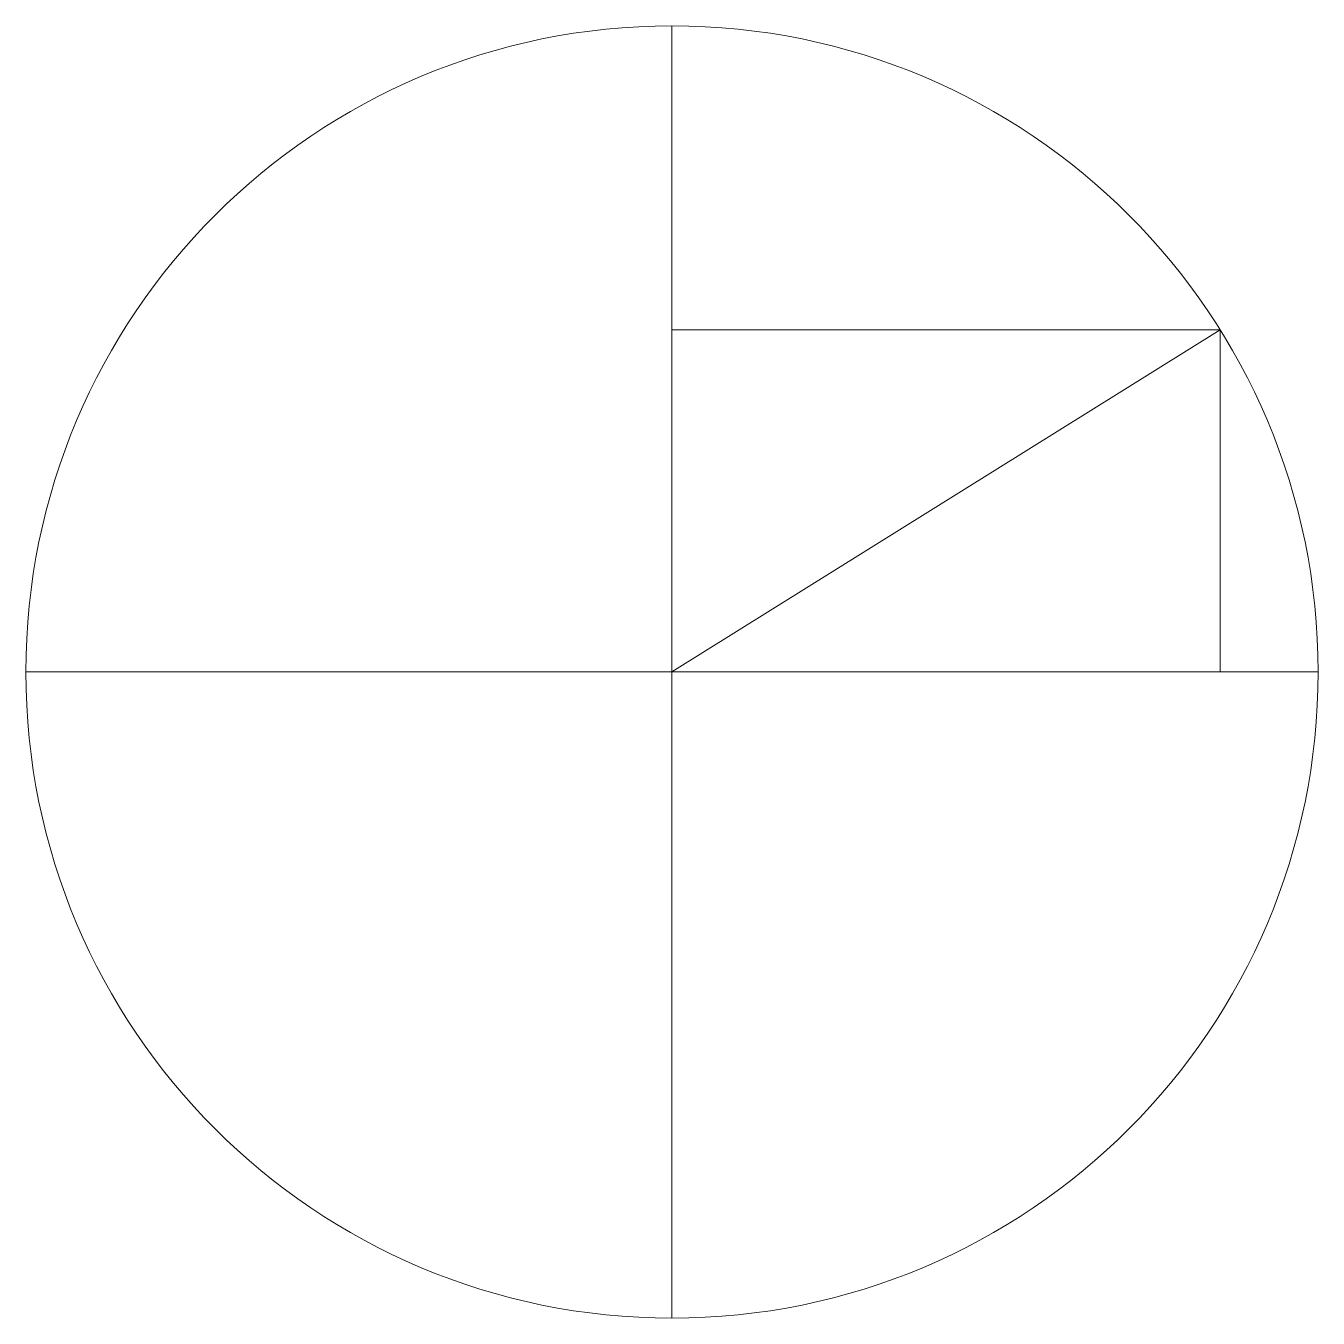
# Model space of a CAD drawing. Header units: centimetres. Extents: x -100 to 100, y -100 to 100.
import ezdxf

# ---------------------------------------------------------------- set-up
doc = ezdxf.new("R2010")
doc.units = ezdxf.units.CM
doc.layers.get('0').update_dxf_attribs({"linetype": 'CONTINUOUS', "lineweight": 0})

msp = doc.modelspace()

# ---------------------------------------------------------------- linework, layer by layer
for p, q in [((0, 0), (0, 100)), ((0, 0), (84.82, 52.96)), ((84.82, 52.96), (0, 52.96)), ((84.82, 52.96), (84.82, 0)), ((0, 0), (-100, 0)), ((0, 0), (100, 0)), ((0, 0), (0, -100))]:
    msp.add_line(p, q)
msp.add_circle((0, 0), 100)

doc.saveas('drawing.dxf')
